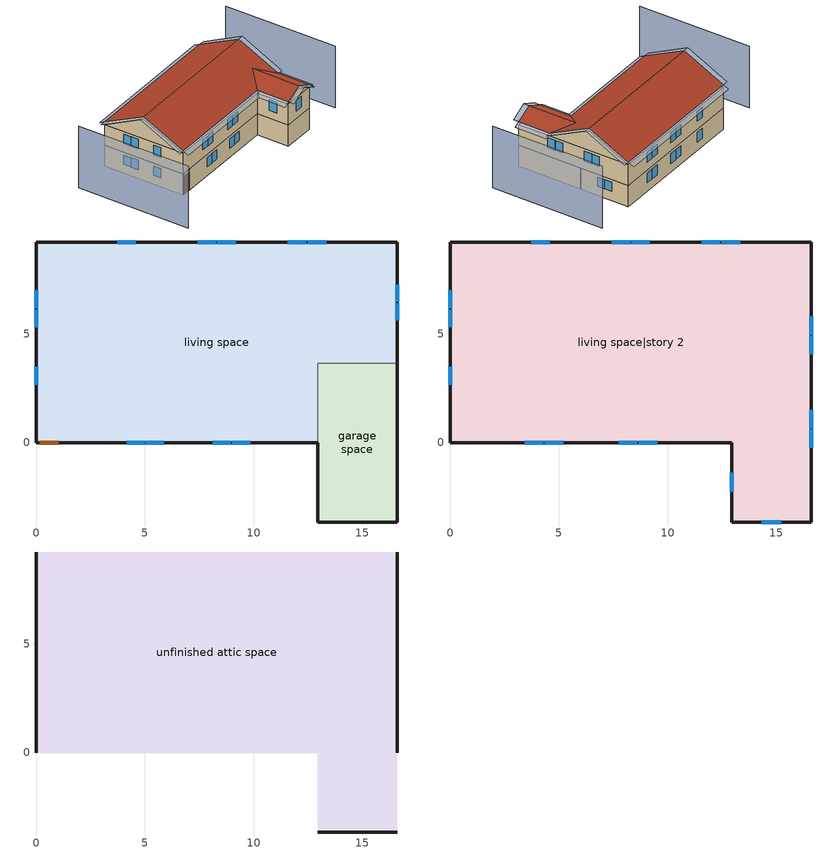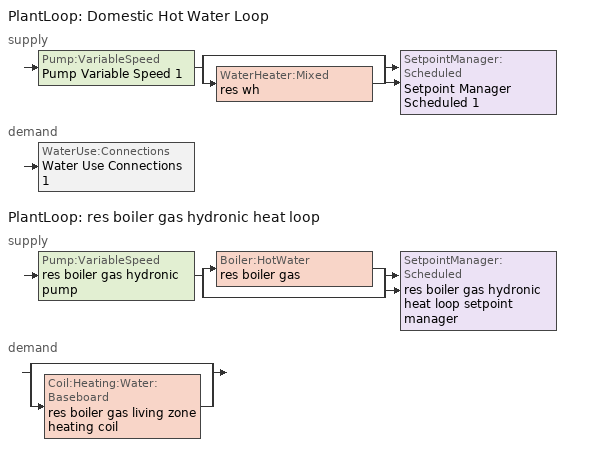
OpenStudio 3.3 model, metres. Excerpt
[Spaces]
garage space
 floor foundation (FloorFndGrndUnfinSlab): 12.96,-3.66 12.96,3.66 16.61,3.66 16.61,-3.66 z0
 wall outside (WallExtUninsUnfin): 12.96,0 12.96,-3.66 16.61,-3.66 16.61,3.66 z0:2.44
 wall to living space (WallIntFinInsUnfin Reversed): 16.61,3.66 12.96,3.66 12.96,0 z0:2.44
living space
 floor foundation (FloorFndGrndFinSlab): 0,0 0,9.23 16.61,9.23 16.61,3.66 12.96,3.66 12.96,0 z0
 wall outside (WallExtInsFin): 16.61,3.66 16.61,9.23 0,9.23 0,0 0.13,0 1.05,0 12.96,0 z0:2.44
 window (WindowConstruction): 4.16,0 4.99,0 / 5.05,0 5.87,0 / 8.13,0 8.96,0 / 9.02,0 9.84,0 / 0,7.01 0,6.18 / 0,6.12 0,5.3 / 0,3.49 0,2.67 z1.04:2.13; 13.34,9.23 12.49,9.23 / 12.43,9.23 11.58,9.23 / 9.19,9.23 8.34,9.23 / 8.28,9.23 7.42,9.23 / 4.58,9.23 3.73,9.23 z1:2.13; 16.61,5.63 16.61,6.41 / 16.61,6.47 16.61,7.26 z1.09:2.13
 door (Door): 0.15,0 1.02,0 z0:2.13
living space|story 2
 floor to garage space (FloorFinInsUnfin): 16.61,3.66 16.61,-3.66 12.96,-3.66 12.96,3.66 z2.44
 floor to living space (FloorFinUninsFin): 16.61,9.23 16.61,3.66 12.96,3.66 12.96,0 0,0 0,9.23 z2.44
 wall outside (WallExtInsFin): 0,9.23 0,0 12.96,0 12.96,-3.66 16.61,-3.66 16.61,9.23 0,9.23 z2.44:4.88
 window (WindowConstruction): 3.43,0 4.29,0 / 4.35,0 5.21,0 / 7.75,0 8.61,0 / 8.67,0 9.53,0 / 13.34,9.23 12.49,9.23 / 12.43,9.23 11.58,9.23 / 9.19,9.23 8.34,9.23 / 8.28,9.23 7.42,9.23 / 4.58,9.23 3.73,9.23 z3.43:4.57; 14.33,-3.66 15.24,-3.66 z3.36:4.57; 12.96,-1.38 12.96,-2.28 z3.38:4.57; 0,7.01 0,6.18 / 0,6.12 0,5.3 / 0,3.49 0,2.67 z3.48:4.57; 16.61,-0.23 16.61,0.61 / 16.61,0.67 16.61,1.51 / 16.61,4.06 16.61,4.9 / 16.61,4.96 16.61,5.81 z3.45:4.57
unfinished attic space
 floor to living space|story 2 (FloorFinInsUnfinAttic): 16.61,9.23 16.61,0 0,0 0,9.23 z4.88; 12.96,-3.66 12.96,0 16.61,0 16.61,-3.66 z4.88
 wall outside (WallExtUninsUnfin): 0,4.61,7.18 0,9.23,4.88 0,0,4.88; 16.61,4.61,7.18 16.61,0,4.88 16.61,9.23,4.88; 12.96,-3.66,4.88 16.61,-3.66,4.88 14.78,-3.66,5.79
 roof outside (RoofUnfinInsExt): 0,4.61,7.49 16.61,4.61,7.49 16.61,9.23,5.18 0,9.23,5.18; 12.96,0,5.18 12.96,-3.66,5.18 14.78,-3.66,6.1 14.78,1.83,6.1; 16.61,0,5.18 14.78,1.83,6.1 14.78,-3.66,6.1 16.61,-3.66,5.18; 0,4.61,7.49 0,0,5.18 12.96,0,5.18 14.78,1.83,6.1 16.61,0,5.18 16.61,4.61,7.49
shading: -4.57,9.23 -4.57,-3.66 / 21.19,-3.66 21.19,9.23 z0:7.18; 16.61,5.63 16.61,6.41 / 16.61,6.47 16.61,7.26 z1.09:2.13; 16.61,4.06 16.61,4.9 / 16.61,0.67 16.61,1.51 / 16.61,-0.23 16.61,0.61 / 16.61,4.96 16.61,5.81 z3.45:4.57; 0,3.49 0,2.67 / 0,7.01 0,6.18 / 4.16,0 4.99,0 / 0,6.12 0,5.3 / 5.05,0 5.87,0 / 9.02,0 9.84,0 / 8.13,0 8.96,0 z1.04:2.13; 0,3.49 0,2.67 / 0,6.12 0,5.3 / 0,7.01 0,6.18 z3.48:4.57; 12.96,-1.38 12.96,-2.28 z3.38:4.57; 4.58,9.23 3.73,9.23 / 8.28,9.23 7.42,9.23 / 9.19,9.23 8.34,9.23 / 12.43,9.23 11.58,9.23 / 13.34,9.23 12.49,9.23 z1:2.13; 4.35,0 5.21,0 / 8.67,0 9.53,0 / 7.75,0 8.61,0 / 3.43,0 4.29,0 / 8.28,9.23 7.42,9.23 / 13.34,9.23 12.49,9.23 / 12.43,9.23 11.58,9.23 / 9.19,9.23 8.34,9.23 / 4.58,9.23 3.73,9.23 z3.43:4.57; 14.33,-3.66 15.24,-3.66 z3.36:4.57; -0.61,4.61,7.49 -0.61,0,5.18 0,0,5.18 0,4.61,7.49; 0,-0.61,4.88 12.96,-0.61,4.88 12.96,0,5.18 0,0,5.18; 17.22,0,5.18 17.22,4.61,7.49 16.61,4.61,7.49 16.61,0,5.18; 12.35,0,4.88 12.35,-3.66,4.88 12.96,-3.66,5.18 12.96,0,5.18; 12.96,-4.27,5.18 14.78,-4.27,6.1 14.78,-3.66,6.1 12.96,-3.66,5.18; 17.22,-3.66,4.88 17.22,0,4.88 16.61,0,5.18 16.61,-3.66,5.18; 14.78,-4.27,6.1 16.61,-4.27,5.18 16.61,-3.66,5.18 14.78,-3.66,6.1; -0.61,9.23,5.18 -0.61,4.61,7.49 0,4.61,7.49 0,9.23,5.18; 17.22,4.61,7.49 17.22,9.23,5.18 16.61,9.23,5.18 16.61,4.61,7.49; 16.61,9.84,4.88 0,9.84,4.88 0,9.23,5.18 16.61,9.23,5.18
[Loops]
PlantLoop 'Domestic Hot Water Loop'
 supply: Pump:VariableSpeed 'Pump Variable Speed 1' > split
  | bypass
  | WaterHeater:Mixed 'res wh'
  join > SetpointManager:Scheduled 'Setpoint Manager Scheduled 1'
 demand: WaterUse:Connections 'Water Use Connections 1'
PlantLoop 'res boiler gas hydronic heat loop'
 supply: Pump:VariableSpeed 'res boiler gas hydronic pump' > split
  | Boiler:HotWater 'res boiler gas'
  | bypass
  join > SetpointManager:Scheduled 'res boiler gas hydronic heat loop setpoint manager'
 demand: split
  | bypass
  | Coil:Heating:Water:Baseboard 'res boiler gas living zone heating coil'
[Building]
Building 1: North Axis {deg}=270; Standards Number of Stories=2; Standards Number of Above Ground Stories=2; Standards Building Type=singlefamilydetached; Standards Number of Living Units=1
[Site]
Denver-Aurora-Buckley AFB: Latitude {deg}=39.72; Longitude {deg}=-104.75; Time Zone {hr}=-7; Elevation {m}=1726; Terrain=Suburbs
[ClimateZones]
Climate Zone Institution Name 1=Building America; Climate Zone Document Year 1=0; Climate Zone Value 1=Cold; Climate Zone Institution Name 2=ASHRAE; Climate Zone Document Name 2=ANSI/ASHRAE Standard 169; Climate Zone Document Year 2=2006; Climate Zone Institution Name 3=CEC; Climate Zone Document Name 3=California Climate Zone Descriptions; Climate Zone Document Year 3=1995
[Site:WaterMainsTemperature]
Calculation Method=Correlation; Annual Average Outdoor Air Temperature {C}=11.8659; Maximum Difference In Monthly Average Outdoor Air Temperatures {deltaC}=26.7836
[Site:GroundTemperature:Deep]
11.8659, 11.8659, 11.8659, 11.8659, 11.8659, 11.8659, 11.8659, 11.8659, 11.8659, 11.8659, 11.8659, 11.8659
[Material] Roughness=Rough
Name | Thickness {m} | Conductivity {W/m-K} | Density {kg/m3} | Specific Heat {J/kg-K} | Thermal Absorptance | Solar Absorptance | Visible Absorptance
Drywall 0.5 in. | 0.0127 | 0.160291 | 801 | 837.4 | 0.9 | 0.5 | 0.1
FloorUATrussandIns | 0.0889 | 0.0564573 | 50.7834 | 1165.1 | 0.9 | 0.5 | 0.9
FloorUAAdditionalCeilingIns | 0.196342 | 0.0539976 | 16.02 | 1046.75
Metal, Dark | 0.009525 | 0.162714 | 1121.4 | 1465.45 | 0.9 | 0.9 | 0.9
RoofSheathing | 0.01905 | 0.115458 | 512.64 | 1214.23 | 0.82 | 0.3 | 0.3
RoofUARoofIns | 0.18415 | 8.02397 | 37.0049 | 1207.88 | 0.9 | 0.9 | 0.9
Brick, Medium/Dark | 0.1016 | 0.793375 | 1762.2 | 795.53 | 0.96 | 0.88 | 0.88
WallSheathing | 0.0127 | 0.115458 | 512.64 | 1214.23 | 0.82 | 0.3 | 0.3
WallStudAndCavity | 0.0889 | 0.336662 | 129.063 | 1212.76 | 0.96 | 0.88 | 0.96
WallStudAndCavity 1 | 0.0889 | 0.346661 | 129.063 | 1212.76 | 0.82 | 0.3 | 0.82
WallStudAndCavity 2 | 0.0889 | 0.392154 | 83.0341 | 1211.67 | 0.96 | 0.88 | 0.96
WallStudAndCavity 3 | 0.0889 | 0.397942 | 83.0341 | 1211.67 | 0.82 | 0.3 | 0.3
res furniture material living space|story 2 | 0.1524 | 0.115458 | 640.8 | 1214.23 | 0.9 | 0.6 | 0.1
FootingMaterial; FootingMaterial 1 | 0.2032 | 1.803125 | 2242.8 | 837.4 | 0.9
Concrete 4.0 in. | 0.1016 | 1.803125 | 2242.8 | 837.4 | 0.9
Floor Covering | 0.0127 | 0.0433444 | 54.468 | 1339.84 | 0.9 | 0.9
FloorIns | 0.1397 | 1.90491 | 67.691 | 1210.98 | 0.82 | 0.3 | 0.3
Wood Floor | 0.015875 | 0.115458 | 544.68 | 1214.23
FloorFinStudAndAirFloor | 0.1397 | 0.557395 | 67.691 | 1210.98 | 0.9 | 0.5 | 0.9
DoorMaterial | 0.04445 | 0.0612267 | 512.64 | 1214.23 | 0.82 | 0.3 | 0.3
[Construction]
FloorFinInsUnfinAttic: Drywall 0.5 in., FloorUATrussandIns, FloorUAAdditionalCeilingIns
RoofUnfinInsExt: Metal, Dark, RoofSheathing, RoofUARoofIns
WallExtInsFin: Brick, Medium/Dark, WallSheathing, WallStudAndCavity, Drywall 0.5 in.
WallIntFinInsUnfin Reversed: WallStudAndCavity 1, WallSheathing
WallExtUninsUnfin: Brick, Medium/Dark, WallSheathing, WallStudAndCavity 2
WallIntFinUninsFin: WallStudAndCavity 3, Drywall 0.5 in.
res furniture construction living space|story 2; res furniture construction garage space; res furniture construction living space: res furniture material living space|story 2
FootingConstruction: FootingMaterial
FloorFndGrndFinSlab: Concrete 4.0 in., Floor Covering
FootingConstruction 1: FootingMaterial 1
FloorFndGrndUnfinSlab: Concrete 4.0 in.
FloorFinInsUnfin: FloorIns, RoofSheathing, Wood Floor, Floor Covering
FloorFinUninsFin: Drywall 0.5 in., FloorFinStudAndAirFloor, RoofSheathing, Wood Floor, Floor Covering
WindowConstruction: WindowMaterial
Door: DoorMaterial
[WindowMaterial:SimpleGlazingSystem]
WindowMaterial: U-Factor {W/m2-K}=4.76952; Solar Heat Gain Coefficient=0.63
[ThermalZone] Use Ideal Air Loads=No
Name | Thermostat
living zone | living zone temperature setpoint
garage zone; unfinished attic zone
[Sizing:Zone] Zone Cooling Design Supply Air Temperature Input Method=SupplyAirTemperature; Zone Cooling Design Supply Air Temperature {C}=14; Zone Cooling Design Supply Air Temperature Difference {deltaC}=11.11; Zone Heating Design Supply Air Temperature Input Method=SupplyAirTemperature; Zone Heating Design Supply Air Temperature {C}=40; Zone Heating Design Supply Air Temperature Difference {deltaC}=11.11; Zone Cooling Design Supply Air Humidity Ratio {kg-H2O/kg-air}=0.0085; Zone Heating Design Supply Air Humidity Ratio {kg-H2O/kg-air}=0.008; Cooling Design Air Flow Method=DesignDay; Heating Design Air Flow Method=DesignDay; Account for Dedicated Outdoor Air System=No; Dedicated Outdoor Air System Control Strategy=NeutralSupplyAir; Dedicated Outdoor Air Low Setpoint Temperature for Design {C}=autosize; Dedicated Outdoor Air High Setpoint Temperature for Design {C}=autosize
living zone; garage zone; unfinished attic zone
[Zone equipment]
living zone: res boiler gas living zone convective water
[Space]
Name | Space Type | Thermal Zone | Building Unit
garage space | Space Type 1 | garage zone
living space; living space|story 2 | Space Type 2 | living zone | unit 1
unfinished attic space | Space Type 3 | unfinished attic zone
[SpaceType]
Name | Standards Space Type
Space Type 1 | garage
Space Type 2 | living
Space Type 3 | unfinished attic
[BuildingUnit]
unit 1: Building Unit Type=Residential
[External:File]
schedules.csv: File=schedules.csv
[People:Definition] Number of People Calculation Method=People; Fraction Radiant=0.319734; Sensible Heat Fraction=0.573; Carbon Dioxide Generation Rate {m3/s-W}=0; Enable ASHRAE 55 Comfort Warnings=No; Mean Radiant Temperature Calculation Type=ZoneAveraged
Name | Number of People {people}
res occupants|living space|story 2 | 0.543623
res occupants|living space | 0.456377
[People] Number of People Schedule=occupants; Activity Level Schedule=res occupants activity schedule; Multiplier=1
Name | People Definition | Space or SpaceType
res occupants|living space|story 2 | res occupants|living space|story 2 | living space|story 2
res occupants|living space | res occupants|living space | living space
[InternalMass:Definition] Design Level Calculation Method=SurfaceArea
Name | Construction | Surface Area {m2}
living space|story 2 Partition | WallIntFinUninsFin | 166.715
living space Partition | WallIntFinUninsFin | 139.958
res furniture mass living space|story 2 | res furniture construction living space|story 2 | 66.6858
res furniture mass garage space | res furniture construction garage space | 2.67561
res furniture mass living space | res furniture construction living space | 55.9834
[InternalMass] Multiplier=1
Name | Internal Mass Definition | Space or SpaceType
living space|story 2 Partition | living space|story 2 Partition | living space|story 2
living space Partition | living space Partition | living space
res furniture mass living space|story 2 | res furniture mass living space|story 2 | living space|story 2
res furniture mass garage space | res furniture mass garage space | garage space
res furniture mass living space | res furniture mass living space | living space
[Foundation:Kiva] Wall Height Above Grade {m}=0.2032; Wall Depth Below Slab {m}=0.2032
Name | Footing Wall Construction
Foundation Kiva 1 | FootingConstruction
Foundation Kiva 2 | FootingConstruction 1
[Foundation:Kiva:Settings]
Soil Conductivity {W/m-K}=1.731; Soil Density {kg/m3}=1842.3; Soil Specific Heat {J/kg-K}=418.7; Ground Solar Absorptivity=0.9; Ground Thermal Absorptivity=0.9; Ground Surface Roughness {m}=0.03; Far-Field Width {m}=40; Deep-Ground Boundary Condition=ZeroFlux; Deep-Ground Depth {m}=40; Minimum Cell Dimension {m}=0.02; Maximum Cell Growth Coefficient=1.5; Simulation Timestep=Hourly
[SurfaceProperty:ExposedFoundationPerimeter] Exposed Perimeter Calculation Method=TotalExposedPerimeter
Name | Total Exposed Perimeter {m}
Surface 7 | 44.371
Surface 1 | 14.6304
[PlantLoop] Glycol Concentration=0; Load Distribution Scheme=Optimal
Name | Maximum Loop Flow Rate {m3/s} | Plant Loop Volume {m3} | Fluid Type | Maximum Loop Temperature {C} | Minimum Loop Temperature {C} | Minimum Loop Flow Rate {m3/s}
Domestic Hot Water Loop | 0.01 | 0.003
res boiler gas hydronic heat loop |  | Autocalculate | Water | 100 | 0 | 0
[Sizing:Plant] Loop Type=Heating; Sizing Option=NonCoincident; Zone Timesteps in Averaging Window=1; Coincident Sizing Factor Mode=None
Name | Design Loop Exit Temperature {C} | Loop Design Temperature Difference {deltaC}
Domestic Hot Water Loop | 51.6667 | 5.55556
res boiler gas hydronic heat loop | 82.2222 | 11.1111
[Pump:VariableSpeed] Fraction of Motor Inefficiencies to Fluid Stream=0; Coefficient 1 of the Part Load Performance Curve=0; Coefficient 2 of the Part Load Performance Curve=1; Coefficient 3 of the Part Load Performance Curve=0; Coefficient 4 of the Part Load Performance Curve=0; Pump Control Type=Intermittent; Skin Loss Radiative Fraction=0.5; Design Power Sizing Method=PowerPerFlowPerPressure; Design Electric Power per Unit Flow Rate {W/(m3/s)}=348701.1; Design Shaft Power per Unit Flow Rate per Unit Head {W-s/m3-Pa}=1.28205; Design Minimum Flow Rate Fraction=0
Name | Rated Flow Rate {m3/s} | Rated Pump Head {Pa} | Rated Power Consumption {W} | Motor Efficiency
Pump Variable Speed 1 | 0.01 | 1 | 0 | 1
res boiler gas hydronic pump | 0.000931135 | 20000 |  | 0.9
[SetpointManager:Scheduled] Control Variable=Temperature
Name | Schedule
Setpoint Manager Scheduled 1 | dhw temp
res boiler gas hydronic heat loop setpoint manager | res boiler gas hydronic heat supply setpoint
[WaterHeater:Mixed]
res wh: Tank Volume {m3}=0.143846; Setpoint Temperature Schedule=WH Setpoint Temp; Deadband Temperature Difference {deltaC}=2; Maximum Temperature Limit {C}=99; Heater Control Type=Cycle; Heater Maximum Capacity {W}=11722.8; Heater Minimum Capacity {W}=0; Heater Fuel Type=NaturalGas; Heater Thermal Efficiency=0.773298; Off Cycle Parasitic Fuel Consumption Rate {W}=0; Off Cycle Parasitic Fuel Type=Electricity; Off Cycle Parasitic Heat Fraction to Tank=0; On Cycle Parasitic Fuel Consumption Rate {W}=0; On Cycle Parasitic Fuel Type=Electricity; On Cycle Parasitic Heat Fraction to Tank=0; Ambient Temperature Indicator=ThermalZone; Ambient Temperature Thermal Zone=living zone; Off Cycle Loss Coefficient to Ambient Temperature {W/K}=4.15693; Off Cycle Loss Fraction to Thermal Zone=0.64; On Cycle Loss Coefficient to Ambient Temperature {W/K}=4.15693; On Cycle Loss Fraction to Thermal Zone=1; Use Side Effectiveness=1; Source Side Effectiveness=1; Use Side Design Flow Rate {m3/s}=autosize; Source Side Design Flow Rate {m3/s}=autosize; Indirect Water Heating Recovery Time {hr}=1.5; Source Side Flow Control Mode=IndirectHeatPrimarySetpoint
[WaterHeater:Sizing]
res wh: Design Mode=PeakDraw; Time Storage Can Meet Peak Draw {hr}=0.538503; Time for Tank Recovery {hr}=0; Nominal Tank Volume for Autosizing Plant Connections {m3}=1
[WaterUse:Connections]
Water Use Connections 1: Drain Water Heat Exchanger Type=None; Drain Water Heat Exchanger Destination=Plant; Water Use Equipment Name 1=res shower; Water Use Equipment Name 2=res sink; Water Use Equipment Name 3=res bath; Water Use Equipment Name 4=res shower dist; Water Use Equipment Name 5=res sink dist; Water Use Equipment Name 6=res bath dist; Water Use Equipment Name 7=res cw; Water Use Equipment Name 8=res dw
[WaterUse:Equipment:Definition]
Name | Peak Flow Rate {m3/s} | Target Temperature Schedule
res shower | 1.96227e-05 | fixtures temperature schedule
res sink | 1.72007e-05 | fixtures temperature schedule
res bath | 7.5285e-05 | fixtures temperature schedule
res shower dist; res sink dist; res bath dist | 0 | fixtures temperature schedule
res cw | 9.23515e-05 | res cw temperature schedule
res dw | 1.99554e-05 | res dw temperature schedule
[WaterUse:Equipment] Space=living space|story 2
Name | Water Use Equipment Definition | Flow Rate Fraction Schedule
res shower | res shower | showers
res sink | res sink | sinks
res bath | res bath | baths
res shower dist | res shower dist | showers
res sink dist | res sink dist | sinks
res bath dist | res bath dist | baths
res cw | res cw | clothes_washer
res dw | res dw | dishwasher
[OtherEquipment:Definition] Design Level Calculation Method=EquipmentLevel
Name | Design Level {W} | Fraction Latent | Fraction Radiant | Fraction Lost
res shower | 564.132 | 0.486891 | 0 | 0
res sink | 172.607 | 0.311263 | 0 | 0
res bath | 1109.3 | 0 | 0 | 0
res hot water distribution | 3631.68 | 0 | 0 | 0
res cd gas | 27189 | 0.05 | 0.06 | 0.85
[OtherEquipment] Space or SpaceType=living space|story 2
Name | Other Equipment Definition | Schedule | Fuel Type
res shower | res shower | showers
res sink | res sink | sinks
res bath | res bath | baths
res hot water distribution | res hot water distribution | showers
res cd gas | res cd gas | clothes_dryer | NaturalGas
[EnergyManagementSystem:Sensor]
Name | Output Variable or Output Meter Index Key | Output Variable or Output Meter
res_shower_vol | res shower | Water Use Equipment Hot Water Volume
res_shower_tout | res wh | Water Heater Use Side Outlet Temperature
res_shower_mixsp | fixtures temperature schedule | Schedule Value
res_boiler_gas_hydronic_pump_s | res boiler gas hydronic pump | Pump Electricity Energy
res_nv_pb_s |  | Site Outdoor Air Barometric Pressure
res_af_vw_s |  | Site Wind Speed
res_nv_wt_s |  | Site Outdoor Air Humidity Ratio
res_af_1_tin_s | living zone | Zone Mean Air Temperature
res_af_1_tt_s | living zone | Zone Outdoor Air Drybulb Temperature
res_nv_1_nva_s | res nv_1 avail schedule | Schedule Value
res_nv_1_sp_s | res nv_1 temp schedule | Schedule Value
res_infil_1_range_sch_s | res mv_1 range exhaust schedule | Schedule Value
res_infil_1_bath_sch_s | res mv_1 bath exhaust schedule | Schedule Value
res_infil_1_dryer_sch_s | clothes_dryer_exhaust | Schedule Value
res_infil_1_wh_sch_s | Always On Discrete | Schedule Value
[EnergyManagementSystem:Program]
res_shower_sag: If res_shower_vol > 0; Set ShowerTime=SystemTimeStep; Else; Set ShowerTime=0; EndIf; If (res_shower_vol > 0) && (res_shower_mixsp > res_shower_tout); Set ShowerSag=SystemTimeStep; Set ShowerE=res_shower_vol*4141170*(res_shower_mixsp-res_shower_tout); Else; Set ShowerSag=0; Set ShowerE=0; EndIf
res_boiler_gas_pumps_program: Set unit_1_pumps_h = res_boiler_gas_hydronic_pump_s
res_nv_1_program: Set Tdiff = res_af_1_tin_s-res_af_1_tt_s; Set dT = (@Abs Tdiff); Set pt = (@RhFnTdbWPb res_af_1_tt_s res_nv_wt_s res_nv_pb_s); Set NVA = 11978.043373886849; Set Cs = 0.00017926040778923255; Set Cw = 8.70903777141566e-05; Set MNV = 4.15439602667519; Set MHR = 0.0115; Set MRH = 0.7; Set temp1 = (res_nv_1_nva_s*NVA); Set SGNV = temp1*((((Cs*dT)+(Cw*(res_af_vw_s^2)))^0.5)/1000); If (res_nv_wt_s<MHR) && (pt<MRH) && (res_af_1_tin_s>res_nv_1_sp_s); Set temp2 = (res_af_1_tin_s-res_nv_1_sp_s); Set NVadj1 = temp2/(res_af_1_tin_s-res_af_1_tt_s); Set NVadj2 = (@Min NVadj1 1); Set NVadj3 = (@Max NVadj2 0); Set NVadj = SGNV*NVadj3; Set res_nv_1_flow_act = (@Min NVadj MNV); Else; Set res_nv_1_flow_act = 0; EndIf
res_infil_1_program: Set p_m = 0.14; Set p_s = 0.22; Set s_m = 270; Set s_s = 370; Set z_m = 9.99744; Set z_s = 4.8768; Set f_t = (((s_m/z_m)^p_m)*((z_s/s_s)^p_s)); Set Tdiff = res_af_1_tin_s-res_af_1_tt_s; Set dT = @Abs Tdiff; Set c = 0.6962; Set Cs = 0.0975; Set Cw = 0.1358; Set n = 0.65; Set sft = (f_t*0.7000000000000001); Set temp1 = ((c*Cw)*((sft*res_af_vw_s)^(2*n)))^2; Set Qn = (((c*Cs*(dT^n))^2)+temp1)^0.5; Set Tdiff = res_af_1_tin_s-res_af_1_tt_s; Set QWHV = res_infil_1_wh_sch_s*0.0; Set Qrange = res_infil_1_range_sch_s*0.0472; Set Qdryer = res_infil_1_dryer_sch_s*0.0472; Set Qbath = res_infil_1_bath_sch_s*0.0472; Set QductsOut = 0; Set QductsIn = 0; Set Qout = Qrange+Qbath+Qdryer+QductsOut; Set Qin = QWHV+QductsIn; Set faneff_wh = 1; Set res_infil_1_house_fan_act = (QWHV*300)/faneff_wh*0; Set faneff_sp = 0.4719474432000001; Set res_infil_1_range_fan_act = (Qrange*300)/faneff_sp; Set res_infil_1_bath_fan_act = (Qbath*300)/faneff_sp; Set Qfan = (@Max Qout Qin); If Qfan > 0; Set Qavg = ((Qout + Qin) / 2.0); If ((@Abs (Qout - Qavg)) / Qavg) <= 0.1; Set phi = 1; Else; Set phi = (Qn / (Qn + Qfan)); EndIf; Set Qinf_adj = phi * Qn; Else; Set Qinf_adj = Qn; EndIf; Set res_infil_1_flow_act = Qfan + Qinf_adj
[EnergyManagementSystem:ProgramCallingManager]
res shower sag: EndOfSystemTimestepAfterHVACReporting; res_shower_sag
res boiler gas pump program calling manager: EndOfSystemTimestepBeforeHVACReporting; res_boiler_gas_pumps_program
res af_1 program calling manager: BeginTimestepBeforePredictor; res_infil_1_program; res_nv_1_program
[EnergyManagementSystem:OutputVariable] Type of Data in Variable=Summed; Update Frequency=SystemTimestep
Name | EMS Variable | EMS Program or Subroutine | Units
Unmet Shower Energy|unit 1 | ShowerE | res_shower_sag | J
Unmet Shower Time|unit 1 | ShowerSag | res_shower_sag | hr
Shower Draw Time|unit 1 | ShowerTime | res_shower_sag | hr
res boiler gas htg pump:Pumps:Electricity | unit_1_pumps_h | res_boiler_gas_pumps_program | J
[Boiler:HotWater]
res boiler gas: Fuel Type=NaturalGas; Nominal Capacity {W}=43253.7; Nominal Thermal Efficiency=0.8; Efficiency Curve Temperature Evaluation Variable=LeavingBoiler; Normalized Boiler Efficiency Curve=NonCondensingBoilerEff; Minimum Part Load Ratio=0; Maximum Part Load Ratio=1; Optimum Part Load Ratio=1; Water Outlet Upper Temperature Limit {C}=99.9; Boiler Flow Mode=LeavingSetpointModulated; Parasitic Electric Load {W}=76; Sizing Factor=1
[Coil:Heating:Water:Baseboard]
res boiler gas living zone heating coil: Heating Design Capacity Method=HeatingDesignCapacity; Heating Design Capacity {W}=autosize; Heating Design Capacity Per Floor Area {W/m2}=0; Fraction of Autosized Heating Design Capacity=0.8; U-Factor Times Area Value {W/K}=3114.27; Maximum Water Flow Rate {m3/s}=0.00186329; Convergence Tolerance=0.001
[ZoneHVAC:Baseboard:Convective:Water]
res boiler gas living zone convective water: Availability Schedule=Always On Discrete; Heating Coil=res boiler gas living zone heating coil
[ThermostatSetpoint:DualSetpoint]
living zone temperature setpoint: Heating Setpoint Temperature Schedule=res heating setpoint; Cooling Setpoint Temperature Schedule=res cooling setpoint
[ElectricEquipment:Definition] Design Level Calculation Method=EquipmentLevel
Name | Design Level {W} | Fraction Latent | Fraction Radiant | Fraction Lost
res ceil fan | 21.4154 | 0 | 0.558 | 0
res refrig | 71.9878 | 0 | 0 | 0
res cw | 1420.02 | 0 | 0.48 | 0.2
res cd electric | 2046.48 | 0 | 0.6 | 0
res dw | 1012.45 | 0.15 | 0.36 | 0.25
res range electric | 3686.73 | 0.3 | 0.24 | 0.3
res misc plug loads|living space|story 2 | 138.611 | 0.021 | 0.558 | 0.049
res misc plug loads|living space | 116.365 | 0.021 | 0.558 | 0.049
res freezer | 47.9573 | 0 | 0 | 0
res infil_1 house fan; res infil_1 range fan; res infil_1 bath fan | 0 | 0 | 0 | 1
[ElectricEquipment]
Name | Electric Equipment Definition | Space or SpaceType | Schedule
res ceil fan | res ceil fan | living space|story 2 | ceiling_fan
res refrig | res refrig | living space|story 2 | res refrig schedule
res cw | res cw | living space|story 2 | clothes_washer_power
res cd electric | res cd electric | living space|story 2 | clothes_dryer
res dw | res dw | living space|story 2 | dishwasher_power
res range electric | res range electric | living space|story 2 | cooking_range
res misc plug loads|living space|story 2 | res misc plug loads|living space|story 2 | living space|story 2 | plug_loads
res misc plug loads|living space | res misc plug loads|living space | living space | plug_loads
res freezer | res freezer | garage space | res freezer schedule
res infil_1 house fan | res infil_1 house fan | living space|story 2 | Always On Discrete
res infil_1 range fan | res infil_1 range fan | living space|story 2 | Always On Discrete
res infil_1 bath fan | res infil_1 bath fan | living space|story 2 | Always On Discrete
[Lights:Definition] Design Level Calculation Method=LightingLevel; Fraction Radiant=0.6; Fraction Visible=0.2; Return Air Fraction=0
Name | Lighting Level {W}
res lighting interior living space|story 2 | 451.098
res lighting interior living space | 378.701
res lighting garage garage space | 4.07527
[Lights] Fraction Replaceable=1
Name | Lights Definition | Space or SpaceType | Schedule
res lighting interior living space|story 2 | res lighting interior living space|story 2 | living space|story 2 | lighting_interior
res lighting interior living space | res lighting interior living space | living space | lighting_interior
res lighting garage garage space | res lighting garage garage space | garage space | lighting_garage
[Exterior:Lights:Definition]
res lighting exterior: Design Level {W}=10.8015
[Exterior:Lights]
res lighting exterior: Exterior Lights Definition=res lighting exterior; Schedule=lighting_exterior
[SpaceInfiltration:EffectiveLeakageArea] Schedule=Always On Discrete
Name | Space or SpaceType | Effective Air Leakage Area {cm2} | Stack Coefficient | Wind Coefficient
res infil|garage space | garage space | 544.027 | 0.000129067 | 4.38083e-05
res infil|unfinished attic space | unfinished attic space | 5551.59 | 0.000181537 | 4.28294e-05
[SpaceInfiltration:DesignFlowRate] Space or SpaceType=living space|story 2; Schedule=Always On Discrete; Design Flow Rate Calculation Method=Flow/Space; Design Flow Rate {m3/s}=0
res nv_1 flow; res infil_1 flow
[EnergyManagementSystem:Actuator]
Name | Actuated Component | Actuated Component Type | Actuated Component Control Type
res_nv_1_flow_act | res nv_1 flow | Zone Infiltration | Air Exchange Flow Rate
res_infil_1_house_fan_act | res infil_1 house fan | ElectricEquipment | Electricity Rate
res_infil_1_range_fan_act | res infil_1 range fan | ElectricEquipment | Electricity Rate
res_infil_1_bath_fan_act | res infil_1 bath fan | ElectricEquipment | Electricity Rate
res_infil_1_flow_act | res infil_1 flow | Zone Infiltration | Air Exchange Flow Rate
[Schedule:File] External File=schedules.csv; Rows to Skip at Top=1; Number of Hours of Data=8760; Minutes per Item=15
Name | Column Number
occupants | 1
showers | 14
sinks | 15
baths | 13
ceiling_fan | 16
clothes_washer | 9
clothes_washer_power | 10
clothes_dryer | 11
dishwasher | 7
dishwasher_power | 8
cooking_range | 6
lighting_interior | 2
lighting_garage | 4
lighting_exterior | 3
plug_loads | 17
clothes_dryer_exhaust | 12
[Schedule:Constant]
Name | Value
res occupants activity schedule | 112.539
dhw temp; WH Setpoint Temp | 51.6667
fixtures temperature schedule | 43.3333
Always On Discrete | 1
res boiler gas hydronic heat supply setpoint | 82.2222
res cw temperature schedule; res dw temperature schedule | 52.666
[Schedule:Ruleset]
Name | Default Day Schedule | Summer Design Day Schedule | Winter Design Day Schedule
res heating setpoint | Schedule Day 6 | res heating setpoint summer design | res heating setpoint winter design
res cooling setpoint | Schedule Day 7 | res cooling setpoint summer design | res cooling setpoint winter design
res refrig schedule | Schedule Day 8 | res refrig schedule summer design | res refrig schedule winter design
res freezer schedule | Schedule Day 13 | res freezer schedule summer design | res freezer schedule winter design
res nv_1 temp schedule | Schedule Day 14
res nv_1 avail schedule | Schedule Day 15
res mv_1 range exhaust schedule | Schedule Day 18 | res mv_1 range exhaust schedule summer design | res mv_1 range exhaust schedule winter design
res mv_1 bath exhaust schedule | Schedule Day 19 | res mv_1 bath exhaust schedule summer design | res mv_1 bath exhaust schedule winter design
[Schedule:Day]
Schedule Day 6; Schedule Day 7; Schedule Day 8; res refrig schedule winter design; Schedule Day 13; res freezer schedule winter design; Schedule Day 14; Schedule Day 15; Schedule Day 18; res mv_1 range exhaust schedule winter design; Schedule Day 19; res mv_1 bath exhaust schedule winter design: 24, 0, 0
res heating setpoint allday1; res heating setpoint allday2; res heating setpoint allday3; res heating setpoint allday4; res heating setpoint allday5; res heating setpoint allday6; res heating setpoint allday7; res heating setpoint allday8; res heating setpoint allday9; res heating setpoint allday10; res heating setpoint allday11; res heating setpoint allday12: 2, 0, 21.6667, 11, 0, 20.5556, 24, 0, 21.6667
res heating setpoint winter design; res cooling setpoint winter design: 24, 0, 21.1111
res heating setpoint summer design; res cooling setpoint summer design: 24, 0, 23.8889
res cooling setpoint allday1; res cooling setpoint allday2; res cooling setpoint allday3; res cooling setpoint allday4; res cooling setpoint allday5; res cooling setpoint allday10; res cooling setpoint allday11; res cooling setpoint allday12: 2, 0, 21.6667, 11, 0, 21.1111, 24, 0, 21.6667
res cooling setpoint allday6; res cooling setpoint allday7; res cooling setpoint allday8; res cooling setpoint allday9: 1, 0, 21.6667, 2, 0, 21.6667, 3, 0, 21.1111, 4, 0, 21.1111, 5, 0, 21.1111, 6, 0, 21.1111, 7, 0, 21.1111, 8, 0, 21.1111, 9, 0, 21.1111, 10, 0, 21.1111, 11, 0, 21.1111, 12, 0, 21.6667, 13, 0, 21.6667, 14, 0, 21.6667, 15, 0, 21.6667, 16, 0, 21.6667, 17, 0, 21.6667, 18, 0, 21.6667, 19, 0, 21.6667, 20, 0, 21.6667, 21, 0, 21.6667, 22, 0, 21.6667, 23, 0, 21.6667, 24, 0, 21.6667
res refrig schedule allday1; res refrig schedule allday12; res freezer schedule allday1; res freezer schedule allday12: 1, 0, 0.610949, 2, 0, 0.595675, 3, 0, 0.580401, 4, 0, 0.565128, 6, 0, 0.549854, 7, 0, 0.580401, 8, 0, 0.610949, 10, 0, 0.626223, 12, 0, 0.610949, 15, 0, 0.641496, 16, 0, 0.626223, 17, 0, 0.672044, 18, 0, 0.733139, 19, 0, 0.763686, 20, 0, 0.733139, 21, 0, 0.717865, 22, 0, 0.702591, 23, 0, 0.672044, 24, 0, 0.626223
res refrig schedule allday2; res freezer schedule allday2: 1, 0, 0.609489, 2, 0, 0.594252, 3, 0, 0.579015, 4, 0, 0.563777, 6, 0, 0.54854, 7, 0, 0.579015, 8, 0, 0.609489, 10, 0, 0.624726, 12, 0, 0.609489, 15, 0, 0.639964, 16, 0, 0.624726, 17, 0, 0.670438, 18, 0, 0.731387, 19, 0, 0.761861, 20, 0, 0.731387, 21, 0, 0.71615, 22, 0, 0.700912, 23, 0, 0.670438, 24, 0, 0.624726
res refrig schedule allday3; res refrig schedule allday4; res refrig schedule allday5; res freezer schedule allday3; res freezer schedule allday4; res freezer schedule allday5: 1, 0, 0.791241, 2, 0, 0.77146, 3, 0, 0.751679, 4, 0, 0.731898, 6, 0, 0.712117, 7, 0, 0.751679, 8, 0, 0.791241, 10, 0, 0.811022, 12, 0, 0.791241, 15, 0, 0.830803, 16, 0, 0.811022, 17, 0, 0.870365, 18, 0, 0.949489, 19, 0, 0.989051, 20, 0, 0.949489, 21, 0, 0.929708, 22, 0, 0.909927, 23, 0, 0.870365, 24, 0, 0.811022
res refrig schedule allday6; res refrig schedule allday7; res refrig schedule allday8; res refrig schedule allday9; res freezer schedule allday6; res freezer schedule allday7; res freezer schedule allday8; res freezer schedule allday9: 1, 0, 0.8, 2, 0, 0.78, 3, 0, 0.76, 4, 0, 0.74, 6, 0, 0.72, 7, 0, 0.76, 8, 0, 0.8, 10, 0, 0.82, 12, 0, 0.8, 15, 0, 0.84, 16, 0, 0.82, 17, 0, 0.88, 18, 0, 0.96, 19, 0, 1, 20, 0, 0.96, 21, 0, 0.94, 22, 0, 0.92, 23, 0, 0.88, 24, 0, 0.82
res refrig schedule allday10; res freezer schedule allday10: 1, 0, 0.679562, 2, 0, 0.662573, 3, 0, 0.645584, 4, 0, 0.628595, 6, 0, 0.611606, 7, 0, 0.645584, 8, 0, 0.679562, 10, 0, 0.696551, 12, 0, 0.679562, 15, 0, 0.71354, 16, 0, 0.696551, 17, 0, 0.747518, 18, 0, 0.815474, 19, 0, 0.849453, 20, 0, 0.815474, 21, 0, 0.798485, 22, 0, 0.781496, 23, 0, 0.747518, 24, 0, 0.696551
res refrig schedule allday11; res freezer schedule allday11: 1, 0, 0.675182, 2, 0, 0.658303, 3, 0, 0.641423, 4, 0, 0.624544, 6, 0, 0.607664, 7, 0, 0.641423, 8, 0, 0.675182, 10, 0, 0.692062, 12, 0, 0.675182, 15, 0, 0.708942, 16, 0, 0.692062, 17, 0, 0.742701, 18, 0, 0.810219, 19, 0, 0.843978, 20, 0, 0.810219, 21, 0, 0.793339, 22, 0, 0.77646, 23, 0, 0.742701, 24, 0, 0.692062
res refrig schedule summer design; res freezer schedule summer design; res mv_1 range exhaust schedule summer design; res mv_1 bath exhaust schedule summer design: 24, 0, 1
res nv_1 temp schedule allday1; res nv_1 temp schedule allday2; res nv_1 temp schedule allday3; res nv_1 temp schedule allday4; res nv_1 temp schedule allday11; res nv_1 temp schedule allday12: 2, 0, 21.1111, 11, 0, 20.5556, 24, 0, 21.1111
res nv_1 temp schedule allday5; res nv_1 temp schedule allday6; res nv_1 temp schedule allday10: 24, 0, 22.2222
res nv_1 temp schedule allday7; res nv_1 temp schedule allday8; res nv_1 temp schedule allday9: 2, 0, 22.2222, 11, 0, 21.1111, 24, 0, 22.2222
res nv_1 availability schedule allday1 on; res nv_1 availability schedule allday1 on 1; res nv_1 availability schedule allday1 on 2; res nv_1 availability schedule allday1 on 3; res nv_1 availability schedule allday1 on 4; res nv_1 availability schedule allday1 on 5; res nv_1 availability schedule allday1 on 6; res nv_1 availability schedule allday1 on 7; res nv_1 availability schedule allday1 on 8; res nv_1 availability schedule allday1 on 9; res nv_1 availability schedule allday1 on 10; res nv_1 availability schedule allday1 on 11: 1, 0, 1, 2, 0, 1, 3, 0, 1, 4, 0, 1, 5, 0, 1, 6, 0, 1, 7, 0, 1, 8, 0, 1, 9, 0, 1, 10, 0, 1, 11, 0, 1, 12, 0, 1, 13, 0, 1, 14, 0, 1, 15, 0, 1, 16, 0, 1, 17, 0, 1, 18, 0, 1, 19, 0, 1, 20, 0, 1, 21, 0, 1, 22, 0, 1, 23, 0, 1, 24, 0, 1
res mv_1 range exhaust schedule allday1; res mv_1 range exhaust schedule allday2; res mv_1 range exhaust schedule allday3; res mv_1 range exhaust schedule allday4; res mv_1 range exhaust schedule allday5; res mv_1 range exhaust schedule allday6; res mv_1 range exhaust schedule allday7; res mv_1 range exhaust schedule allday8; res mv_1 range exhaust schedule allday9; res mv_1 range exhaust schedule allday10; res mv_1 range exhaust schedule allday11; res mv_1 range exhaust schedule allday12: 17, 0, 0, 18, 0, 1, 24, 0, 0
res mv_1 bath exhaust schedule allday1; res mv_1 bath exhaust schedule allday2; res mv_1 bath exhaust schedule allday3; res mv_1 bath exhaust schedule allday4; res mv_1 bath exhaust schedule allday5; res mv_1 bath exhaust schedule allday6; res mv_1 bath exhaust schedule allday7; res mv_1 bath exhaust schedule allday8; res mv_1 bath exhaust schedule allday9; res mv_1 bath exhaust schedule allday10; res mv_1 bath exhaust schedule allday11; res mv_1 bath exhaust schedule allday12: 16, 0, 0, 17, 0, 1, 24, 0, 0
[Schedule:Rule] Apply Monday=Yes; Apply Wednesday=Yes; Apply Friday=Yes; Date Specification Type=DateRange; Start Day=1
Name | Schedule Ruleset | Rule Order | Day Schedule | Apply Sunday | Apply Tuesday | Apply Thursday | Apply Saturday | Start Month | End Month | End Day
res heating setpoint allday rule1 | res heating setpoint | 11 | res heating setpoint allday1 | Yes | Yes | Yes | Yes | 1 | 1 | 31
res heating setpoint allday rule2 | res heating setpoint | 10 | res heating setpoint allday2 | Yes | Yes | Yes | Yes | 2 | 2 | 28
res heating setpoint allday rule3 | res heating setpoint | 9 | res heating setpoint allday3 | Yes | Yes | Yes | Yes | 3 | 3 | 31
res heating setpoint allday rule4 | res heating setpoint | 8 | res heating setpoint allday4 | Yes | Yes | Yes | Yes | 4 | 4 | 30
res heating setpoint allday rule5 | res heating setpoint | 7 | res heating setpoint allday5 | Yes | Yes | Yes | Yes | 5 | 5 | 31
res heating setpoint allday rule6 | res heating setpoint | 6 | res heating setpoint allday6 | Yes | Yes | Yes | Yes | 6 | 6 | 30
res heating setpoint allday rule7 | res heating setpoint | 5 | res heating setpoint allday7 | Yes | Yes | Yes | Yes | 7 | 7 | 31
res heating setpoint allday rule8 | res heating setpoint | 4 | res heating setpoint allday8 | Yes | Yes | Yes | Yes | 8 | 8 | 31
res heating setpoint allday rule9 | res heating setpoint | 3 | res heating setpoint allday9 | Yes | Yes | Yes | Yes | 9 | 9 | 30
res heating setpoint allday rule10 | res heating setpoint | 2 | res heating setpoint allday10 | Yes | Yes | Yes | Yes | 10 | 10 | 31
res heating setpoint allday rule11 | res heating setpoint | 1 | res heating setpoint allday11 | Yes | Yes | Yes | Yes | 11 | 11 | 30
res heating setpoint allday rule12 | res heating setpoint | 0 | res heating setpoint allday12 | Yes | Yes | Yes | Yes | 12 | 12 | 31
res cooling setpoint allday rule1 | res cooling setpoint | 11 | res cooling setpoint allday1 | Yes | Yes | Yes | Yes | 1 | 1 | 31
res cooling setpoint allday rule2 | res cooling setpoint | 10 | res cooling setpoint allday2 | Yes | Yes | Yes | Yes | 2 | 2 | 28
res cooling setpoint allday rule3 | res cooling setpoint | 9 | res cooling setpoint allday3 | Yes | Yes | Yes | Yes | 3 | 3 | 31
res cooling setpoint allday rule4 | res cooling setpoint | 8 | res cooling setpoint allday4 | Yes | Yes | Yes | Yes | 4 | 4 | 30
res cooling setpoint allday rule5 | res cooling setpoint | 7 | res cooling setpoint allday5 | Yes | Yes | Yes | Yes | 5 | 5 | 31
res cooling setpoint allday rule6 | res cooling setpoint | 6 | res cooling setpoint allday6 | Yes | Yes | Yes | Yes | 6 | 6 | 30
res cooling setpoint allday rule7 | res cooling setpoint | 5 | res cooling setpoint allday7 | Yes | Yes | Yes | Yes | 7 | 7 | 31
res cooling setpoint allday rule8 | res cooling setpoint | 4 | res cooling setpoint allday8 | Yes | Yes | Yes | Yes | 8 | 8 | 31
res cooling setpoint allday rule9 | res cooling setpoint | 3 | res cooling setpoint allday9 | Yes | Yes | Yes | Yes | 9 | 9 | 30
res cooling setpoint allday rule10 | res cooling setpoint | 2 | res cooling setpoint allday10 | Yes | Yes | Yes | Yes | 10 | 10 | 31
res cooling setpoint allday rule11 | res cooling setpoint | 1 | res cooling setpoint allday11 | Yes | Yes | Yes | Yes | 11 | 11 | 30
res cooling setpoint allday rule12 | res cooling setpoint | 0 | res cooling setpoint allday12 | Yes | Yes | Yes | Yes | 12 | 12 | 31
res refrig schedule allday rule1 | res refrig schedule | 11 | res refrig schedule allday1 | Yes | Yes | Yes | Yes | 1 | 1 | 31
res refrig schedule allday rule2 | res refrig schedule | 10 | res refrig schedule allday2 | Yes | Yes | Yes | Yes | 2 | 2 | 28
res refrig schedule allday rule3 | res refrig schedule | 9 | res refrig schedule allday3 | Yes | Yes | Yes | Yes | 3 | 3 | 31
res refrig schedule allday rule4 | res refrig schedule | 8 | res refrig schedule allday4 | Yes | Yes | Yes | Yes | 4 | 4 | 30
res refrig schedule allday rule5 | res refrig schedule | 7 | res refrig schedule allday5 | Yes | Yes | Yes | Yes | 5 | 5 | 31
res refrig schedule allday rule6 | res refrig schedule | 6 | res refrig schedule allday6 | Yes | Yes | Yes | Yes | 6 | 6 | 30
res refrig schedule allday rule7 | res refrig schedule | 5 | res refrig schedule allday7 | Yes | Yes | Yes | Yes | 7 | 7 | 31
res refrig schedule allday rule8 | res refrig schedule | 4 | res refrig schedule allday8 | Yes | Yes | Yes | Yes | 8 | 8 | 31
res refrig schedule allday rule9 | res refrig schedule | 3 | res refrig schedule allday9 | Yes | Yes | Yes | Yes | 9 | 9 | 30
res refrig schedule allday rule10 | res refrig schedule | 2 | res refrig schedule allday10 | Yes | Yes | Yes | Yes | 10 | 10 | 31
res refrig schedule allday rule11 | res refrig schedule | 1 | res refrig schedule allday11 | Yes | Yes | Yes | Yes | 11 | 11 | 30
res refrig schedule allday rule12 | res refrig schedule | 0 | res refrig schedule allday12 | Yes | Yes | Yes | Yes | 12 | 12 | 31
res freezer schedule allday rule1 | res freezer schedule | 11 | res freezer schedule allday1 | Yes | Yes | Yes | Yes | 1 | 1 | 31
res freezer schedule allday rule2 | res freezer schedule | 10 | res freezer schedule allday2 | Yes | Yes | Yes | Yes | 2 | 2 | 28
res freezer schedule allday rule3 | res freezer schedule | 9 | res freezer schedule allday3 | Yes | Yes | Yes | Yes | 3 | 3 | 31
res freezer schedule allday rule4 | res freezer schedule | 8 | res freezer schedule allday4 | Yes | Yes | Yes | Yes | 4 | 4 | 30
res freezer schedule allday rule5 | res freezer schedule | 7 | res freezer schedule allday5 | Yes | Yes | Yes | Yes | 5 | 5 | 31
res freezer schedule allday rule6 | res freezer schedule | 6 | res freezer schedule allday6 | Yes | Yes | Yes | Yes | 6 | 6 | 30
res freezer schedule allday rule7 | res freezer schedule | 5 | res freezer schedule allday7 | Yes | Yes | Yes | Yes | 7 | 7 | 31
res freezer schedule allday rule8 | res freezer schedule | 4 | res freezer schedule allday8 | Yes | Yes | Yes | Yes | 8 | 8 | 31
res freezer schedule allday rule9 | res freezer schedule | 3 | res freezer schedule allday9 | Yes | Yes | Yes | Yes | 9 | 9 | 30
res freezer schedule allday rule10 | res freezer schedule | 2 | res freezer schedule allday10 | Yes | Yes | Yes | Yes | 10 | 10 | 31
res freezer schedule allday rule11 | res freezer schedule | 1 | res freezer schedule allday11 | Yes | Yes | Yes | Yes | 11 | 11 | 30
res freezer schedule allday rule12 | res freezer schedule | 0 | res freezer schedule allday12 | Yes | Yes | Yes | Yes | 12 | 12 | 31
res nv_1 temp schedule allday rule1 | res nv_1 temp schedule | 11 | res nv_1 temp schedule allday1 | Yes | Yes | Yes | Yes | 1 | 1 | 31
res nv_1 temp schedule allday rule2 | res nv_1 temp schedule | 10 | res nv_1 temp schedule allday2 | Yes | Yes | Yes | Yes | 2 | 2 | 28
res nv_1 temp schedule allday rule3 | res nv_1 temp schedule | 9 | res nv_1 temp schedule allday3 | Yes | Yes | Yes | Yes | 3 | 3 | 31
res nv_1 temp schedule allday rule4 | res nv_1 temp schedule | 8 | res nv_1 temp schedule allday4 | Yes | Yes | Yes | Yes | 4 | 4 | 30
res nv_1 temp schedule allday rule5 | res nv_1 temp schedule | 7 | res nv_1 temp schedule allday5 | Yes | Yes | Yes | Yes | 5 | 5 | 31
res nv_1 temp schedule allday rule6 | res nv_1 temp schedule | 6 | res nv_1 temp schedule allday6 | Yes | Yes | Yes | Yes | 6 | 6 | 30
res nv_1 temp schedule allday rule7 | res nv_1 temp schedule | 5 | res nv_1 temp schedule allday7 | Yes | Yes | Yes | Yes | 7 | 7 | 31
res nv_1 temp schedule allday rule8 | res nv_1 temp schedule | 4 | res nv_1 temp schedule allday8 | Yes | Yes | Yes | Yes | 8 | 8 | 31
res nv_1 temp schedule allday rule9 | res nv_1 temp schedule | 3 | res nv_1 temp schedule allday9 | Yes | Yes | Yes | Yes | 9 | 9 | 30
res nv_1 temp schedule allday rule10 | res nv_1 temp schedule | 2 | res nv_1 temp schedule allday10 | Yes | Yes | Yes | Yes | 10 | 10 | 31
res nv_1 temp schedule allday rule11 | res nv_1 temp schedule | 1 | res nv_1 temp schedule allday11 | Yes | Yes | Yes | Yes | 11 | 11 | 30
res nv_1 temp schedule allday rule12 | res nv_1 temp schedule | 0 | res nv_1 temp schedule allday12 | Yes | Yes | Yes | Yes | 12 | 12 | 31
res nv_1 availability schedule allday ruleset1 on | res nv_1 avail schedule | 11 | res nv_1 availability schedule allday1 on |  |  |  |  | 1 | 1 | 31
res nv_1 availability schedule allday ruleset2 on | res nv_1 avail schedule | 10 | res nv_1 availability schedule allday1 on 1 |  |  |  |  | 2 | 2 | 28
res nv_1 availability schedule allday ruleset3 on | res nv_1 avail schedule | 9 | res nv_1 availability schedule allday1 on 2 |  |  |  |  | 3 | 3 | 31
res nv_1 availability schedule allday ruleset4 on | res nv_1 avail schedule | 8 | res nv_1 availability schedule allday1 on 3 |  |  |  |  | 4 | 4 | 30
res nv_1 availability schedule allday ruleset5 on | res nv_1 avail schedule | 7 | res nv_1 availability schedule allday1 on 4 |  |  |  |  | 5 | 5 | 31
res nv_1 availability schedule allday ruleset6 on | res nv_1 avail schedule | 6 | res nv_1 availability schedule allday1 on 5 |  |  |  |  | 6 | 6 | 30
res nv_1 availability schedule allday ruleset7 on | res nv_1 avail schedule | 5 | res nv_1 availability schedule allday1 on 6 |  |  |  |  | 7 | 7 | 31
res nv_1 availability schedule allday ruleset8 on | res nv_1 avail schedule | 4 | res nv_1 availability schedule allday1 on 7 |  |  |  |  | 8 | 8 | 31
res nv_1 availability schedule allday ruleset9 on | res nv_1 avail schedule | 3 | res nv_1 availability schedule allday1 on 8 |  |  |  |  | 9 | 9 | 30
res nv_1 availability schedule allday ruleset10 on | res nv_1 avail schedule | 2 | res nv_1 availability schedule allday1 on 9 |  |  |  |  | 10 | 10 | 31
res nv_1 availability schedule allday ruleset11 on | res nv_1 avail schedule | 1 | res nv_1 availability schedule allday1 on 10 |  |  |  |  | 11 | 11 | 30
res nv_1 availability schedule allday ruleset12 on | res nv_1 avail schedule | 0 | res nv_1 availability schedule allday1 on 11 |  |  |  |  | 12 | 12 | 31
res mv_1 range exhaust schedule allday rule1 | res mv_1 range exhaust schedule | 11 | res mv_1 range exhaust schedule allday1 | Yes | Yes | Yes | Yes | 1 | 1 | 31
res mv_1 range exhaust schedule allday rule2 | res mv_1 range exhaust schedule | 10 | res mv_1 range exhaust schedule allday2 | Yes | Yes | Yes | Yes | 2 | 2 | 28
res mv_1 range exhaust schedule allday rule3 | res mv_1 range exhaust schedule | 9 | res mv_1 range exhaust schedule allday3 | Yes | Yes | Yes | Yes | 3 | 3 | 31
res mv_1 range exhaust schedule allday rule4 | res mv_1 range exhaust schedule | 8 | res mv_1 range exhaust schedule allday4 | Yes | Yes | Yes | Yes | 4 | 4 | 30
res mv_1 range exhaust schedule allday rule5 | res mv_1 range exhaust schedule | 7 | res mv_1 range exhaust schedule allday5 | Yes | Yes | Yes | Yes | 5 | 5 | 31
res mv_1 range exhaust schedule allday rule6 | res mv_1 range exhaust schedule | 6 | res mv_1 range exhaust schedule allday6 | Yes | Yes | Yes | Yes | 6 | 6 | 30
res mv_1 range exhaust schedule allday rule7 | res mv_1 range exhaust schedule | 5 | res mv_1 range exhaust schedule allday7 | Yes | Yes | Yes | Yes | 7 | 7 | 31
res mv_1 range exhaust schedule allday rule8 | res mv_1 range exhaust schedule | 4 | res mv_1 range exhaust schedule allday8 | Yes | Yes | Yes | Yes | 8 | 8 | 31
res mv_1 range exhaust schedule allday rule9 | res mv_1 range exhaust schedule | 3 | res mv_1 range exhaust schedule allday9 | Yes | Yes | Yes | Yes | 9 | 9 | 30
res mv_1 range exhaust schedule allday rule10 | res mv_1 range exhaust schedule | 2 | res mv_1 range exhaust schedule allday10 | Yes | Yes | Yes | Yes | 10 | 10 | 31
res mv_1 range exhaust schedule allday rule11 | res mv_1 range exhaust schedule | 1 | res mv_1 range exhaust schedule allday11 | Yes | Yes | Yes | Yes | 11 | 11 | 30
res mv_1 range exhaust schedule allday rule12 | res mv_1 range exhaust schedule | 0 | res mv_1 range exhaust schedule allday12 | Yes | Yes | Yes | Yes | 12 | 12 | 31
res mv_1 bath exhaust schedule allday rule1 | res mv_1 bath exhaust schedule | 11 | res mv_1 bath exhaust schedule allday1 | Yes | Yes | Yes | Yes | 1 | 1 | 31
res mv_1 bath exhaust schedule allday rule2 | res mv_1 bath exhaust schedule | 10 | res mv_1 bath exhaust schedule allday2 | Yes | Yes | Yes | Yes | 2 | 2 | 28
res mv_1 bath exhaust schedule allday rule3 | res mv_1 bath exhaust schedule | 9 | res mv_1 bath exhaust schedule allday3 | Yes | Yes | Yes | Yes | 3 | 3 | 31
res mv_1 bath exhaust schedule allday rule4 | res mv_1 bath exhaust schedule | 8 | res mv_1 bath exhaust schedule allday4 | Yes | Yes | Yes | Yes | 4 | 4 | 30
res mv_1 bath exhaust schedule allday rule5 | res mv_1 bath exhaust schedule | 7 | res mv_1 bath exhaust schedule allday5 | Yes | Yes | Yes | Yes | 5 | 5 | 31
res mv_1 bath exhaust schedule allday rule6 | res mv_1 bath exhaust schedule | 6 | res mv_1 bath exhaust schedule allday6 | Yes | Yes | Yes | Yes | 6 | 6 | 30
res mv_1 bath exhaust schedule allday rule7 | res mv_1 bath exhaust schedule | 5 | res mv_1 bath exhaust schedule allday7 | Yes | Yes | Yes | Yes | 7 | 7 | 31
res mv_1 bath exhaust schedule allday rule8 | res mv_1 bath exhaust schedule | 4 | res mv_1 bath exhaust schedule allday8 | Yes | Yes | Yes | Yes | 8 | 8 | 31
res mv_1 bath exhaust schedule allday rule9 | res mv_1 bath exhaust schedule | 3 | res mv_1 bath exhaust schedule allday9 | Yes | Yes | Yes | Yes | 9 | 9 | 30
res mv_1 bath exhaust schedule allday rule10 | res mv_1 bath exhaust schedule | 2 | res mv_1 bath exhaust schedule allday10 | Yes | Yes | Yes | Yes | 10 | 10 | 31
res mv_1 bath exhaust schedule allday rule11 | res mv_1 bath exhaust schedule | 1 | res mv_1 bath exhaust schedule allday11 | Yes | Yes | Yes | Yes | 11 | 11 | 30
res mv_1 bath exhaust schedule allday rule12 | res mv_1 bath exhaust schedule | 0 | res mv_1 bath exhaust schedule allday12 | Yes | Yes | Yes | Yes | 12 | 12 | 31
[Curve:Bicubic]
NonCondensingBoilerEff: Coefficient1 Constant=1.11172; Coefficient2 x=0.0786141; Coefficient3 x**2=-0.400426; Coefficient4 y=0; Coefficient5 y**2=-0.000156783; Coefficient6 x*y=0.0093846; Coefficient7 x**3=0.234258; Coefficient8 y**3=1.32927e-06; Coefficient9 x**2*y=-0.0044467; Coefficient10 x*y**2=-1.22498e-05; Minimum Value of x=0.1; Maximum Value of x=1; Minimum Value of y=20; Maximum Value of y=80
